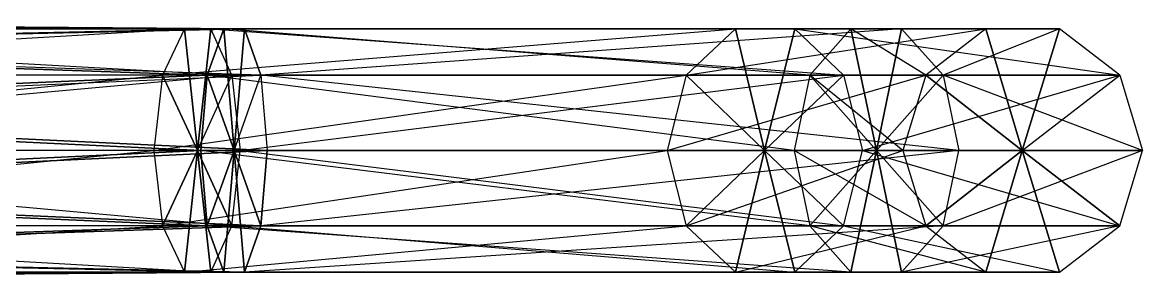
# Model space of a CAD drawing. Extents: x -75 to 123, y -11 to 30.
# Drawn here: x 81.9 to 92.36, y 27.64 to 30.03 of the extents above; entities that cross this region are included whole.
import ezdxf

# ---------------------------------------------------------------- set-up
doc = ezdxf.new("R2010")
doc.units = 0
doc.header["$MEASUREMENT"] = 0
doc.layers.get('0').update_dxf_attribs({"linetype": 'CONTINUOUS'})

msp = doc.modelspace()

# ---------------------------------------------------------------- linework, layer by layer
for points in [[(83.783, 29.972, 34.291), (76.169, 30.031, 36.389), (75.99, 29.802, 35.803)], [(83.976, 29.972, 34.911), (76.169, 30.031, 36.389), (83.783, 29.972, 34.291)], [(83.976, 29.972, 34.911), (76.351, 29.802, 36.977), (76.169, 30.031, 36.389)], [(83.783, 29.972, 34.291), (75.99, 29.802, 35.803), (83.629, 29.537, 33.791)], [(76.09, 29.537, 18.088), (76.097, 29.972, 18.605), (83.86, 29.537, 18.301)], [(76.097, 29.972, 18.605), (76.1, 29.972, 19.228), (83.662, 29.972, 18.789)], [(83.86, 29.537, 18.301), (83.662, 29.972, 18.789), (76.097, 29.972, 18.605)], [(76.1, 29.972, 19.228), (76.098, 29.537, 19.744), (83.418, 29.972, 19.378)], [(83.418, 29.972, 19.378), (83.211, 29.537, 19.862), (76.098, 29.537, 19.744)], [(83.662, 29.972, 18.789), (83.418, 29.972, 19.378), (76.1, 29.972, 19.228)], [(84.13, 29.537, 35.41), (76.351, 29.802, 36.977), (83.976, 29.972, 34.911)], [(83.418, 29.972, 19.378), (83.211, 29.537, 19.862), (83.539, 28.834, 19.088)], [(83.418, 29.972, 19.378), (83.211, 29.537, 19.862), (88.559, 29.972, 21.787)], [(88.559, 29.972, 21.787), (88.099, 29.537, 22.117), (83.211, 29.537, 19.862)], [(83.662, 29.972, 18.789), (83.418, 29.972, 19.378), (83.539, 28.834, 19.088)], [(83.662, 29.972, 18.789), (83.418, 29.972, 19.378), (89.113, 29.972, 21.38)], [(89.113, 29.972, 21.38), (88.559, 29.972, 21.787), (83.418, 29.972, 19.378)], [(83.86, 29.537, 18.301), (83.662, 29.972, 18.789), (83.539, 28.834, 19.088)], [(83.783, 29.972, 34.291), (83.629, 29.537, 33.791), (89.255, 29.537, 30.495)], [(83.783, 29.972, 34.291), (83.629, 29.537, 33.791), (83.88, 28.834, 34.601)], [(83.86, 29.537, 18.301), (83.662, 29.972, 18.789), (89.569, 29.537, 21.044)], [(89.569, 29.537, 21.044), (89.113, 29.972, 21.38), (83.662, 29.972, 18.789)], [(89.638, 29.972, 30.893), (89.255, 29.537, 30.495), (83.783, 29.972, 34.291)], [(83.976, 29.972, 34.911), (83.783, 29.972, 34.291), (89.638, 29.972, 30.893)], [(83.976, 29.972, 34.911), (83.783, 29.972, 34.291), (83.88, 28.834, 34.601)], [(84.13, 29.537, 35.41), (83.976, 29.972, 34.911), (83.88, 28.834, 34.601)], [(90.111, 29.972, 31.38), (89.638, 29.972, 30.893), (83.976, 29.972, 34.911)], [(84.13, 29.537, 35.41), (83.976, 29.972, 34.911), (90.111, 29.972, 31.38)], [(90.498, 29.537, 31.776), (90.111, 29.972, 31.38), (84.13, 29.537, 35.41)], [(88.099, 29.537, 22.117), (88.832, 28.834, 21.585), (88.559, 29.972, 21.787)], [(88.559, 29.972, 21.787), (88.099, 29.537, 22.117), (90.898, 29.972, 26.952)], [(90.898, 29.972, 26.952), (90.337, 29.537, 26.772), (88.099, 29.537, 22.117)], [(88.559, 29.972, 21.787), (88.832, 28.834, 21.585), (89.113, 29.972, 21.38)], [(89.113, 29.972, 21.38), (88.559, 29.972, 21.787), (91.583, 29.972, 27.166)], [(91.583, 29.972, 27.166), (90.898, 29.972, 26.952), (88.559, 29.972, 21.787)], [(89.113, 29.972, 21.38), (88.832, 28.834, 21.585), (89.569, 29.537, 21.044)], [(89.569, 29.537, 21.044), (89.113, 29.972, 21.38), (92.146, 29.537, 27.34)], [(92.146, 29.537, 27.34), (91.583, 29.972, 27.166), (89.113, 29.972, 21.38)], [(89.638, 29.972, 30.893), (89.255, 29.537, 30.495), (90.337, 29.537, 26.772)], [(89.255, 29.537, 30.495), (89.875, 28.834, 31.133), (89.638, 29.972, 30.893)], [(90.898, 29.972, 26.952), (90.337, 29.537, 26.772), (89.638, 29.972, 30.893)], [(90.111, 29.972, 31.38), (89.638, 29.972, 30.893), (90.898, 29.972, 26.952)], [(89.638, 29.972, 30.893), (89.875, 28.834, 31.133), (90.111, 29.972, 31.38)], [(90.111, 29.972, 31.38), (89.875, 28.834, 31.133), (90.498, 29.537, 31.776)], [(91.583, 29.972, 27.166), (90.898, 29.972, 26.952), (90.111, 29.972, 31.38)], [(90.498, 29.537, 31.776), (90.111, 29.972, 31.38), (91.583, 29.972, 27.166)], [(90.898, 29.972, 26.952), (90.337, 29.537, 26.772), (91.237, 28.834, 27.058)], [(92.146, 29.537, 27.34), (91.583, 29.972, 27.166), (90.498, 29.537, 31.776)], [(91.583, 29.972, 27.166), (90.898, 29.972, 26.952), (91.237, 28.834, 27.058)], [(92.146, 29.537, 27.34), (91.583, 29.972, 27.166), (91.237, 28.834, 27.058)], [(83.629, 29.537, 33.791), (75.99, 29.802, 35.803), (75.878, 29.203, 35.439)], [(76.464, 29.203, 37.342), (84.13, 29.537, 35.41), (76.351, 29.802, 36.977)], [(83.629, 29.537, 33.791), (75.878, 29.203, 35.439), (83.571, 28.834, 33.6)], [(76.09, 29.537, 18.088), (76.091, 28.834, 17.89), (83.86, 29.537, 18.301)], [(83.86, 29.537, 18.301), (83.938, 28.834, 18.115), (76.091, 28.834, 17.89)], [(76.098, 29.537, 19.744), (76.097, 28.834, 19.942), (83.211, 29.537, 19.862)], [(83.211, 29.537, 19.862), (83.132, 28.834, 20.048), (76.097, 28.834, 19.942)], [(76.464, 29.203, 37.342), (84.13, 29.537, 35.41), (84.189, 28.834, 35.601)], [(83.211, 29.537, 19.862), (83.132, 28.834, 20.048), (83.539, 28.834, 19.088)], [(83.211, 29.537, 19.862), (83.132, 28.834, 20.048), (88.099, 29.537, 22.117)], [(88.099, 29.537, 22.117), (87.923, 28.834, 22.244), (83.132, 28.834, 20.048)], [(83.86, 29.537, 18.301), (83.938, 28.834, 18.115), (83.539, 28.834, 19.088)], [(83.629, 29.537, 33.791), (83.571, 28.834, 33.6), (89.108, 28.834, 30.343)], [(83.629, 29.537, 33.791), (83.571, 28.834, 33.6), (83.88, 28.834, 34.601)], [(89.255, 29.537, 30.495), (89.108, 28.834, 30.343), (83.629, 29.537, 33.791)], [(83.86, 29.537, 18.301), (83.938, 28.834, 18.115), (89.569, 29.537, 21.044)], [(84.13, 29.537, 35.41), (84.189, 28.834, 35.601), (83.88, 28.834, 34.601)], [(89.569, 29.537, 21.044), (89.744, 28.834, 20.917), (83.938, 28.834, 18.115)], [(90.498, 29.537, 31.776), (90.644, 28.834, 31.927), (84.13, 29.537, 35.41)], [(84.13, 29.537, 35.41), (84.189, 28.834, 35.601), (90.644, 28.834, 31.927)], [(87.923, 28.834, 22.244), (88.832, 28.834, 21.585), (88.099, 29.537, 22.117)], [(88.099, 29.537, 22.117), (87.923, 28.834, 22.244), (90.337, 29.537, 26.772)], [(90.337, 29.537, 26.772), (90.121, 28.834, 26.705), (87.923, 28.834, 22.244)], [(89.744, 28.834, 20.917), (88.832, 28.834, 21.585), (89.569, 29.537, 21.044)], [(89.255, 29.537, 30.495), (89.108, 28.834, 30.343), (90.121, 28.834, 26.705)], [(89.108, 28.834, 30.343), (89.875, 28.834, 31.133), (89.255, 29.537, 30.495)], [(90.337, 29.537, 26.772), (90.121, 28.834, 26.705), (89.255, 29.537, 30.495)], [(89.569, 29.537, 21.044), (89.744, 28.834, 20.917), (92.146, 29.537, 27.34)], [(92.146, 29.537, 27.34), (92.36, 28.834, 27.408), (89.744, 28.834, 20.917)], [(90.644, 28.834, 31.927), (89.875, 28.834, 31.133), (90.498, 29.537, 31.776)], [(90.337, 29.537, 26.772), (90.121, 28.834, 26.705), (91.237, 28.834, 27.058)], [(92.146, 29.537, 27.34), (92.36, 28.834, 27.408), (90.498, 29.537, 31.776)], [(90.498, 29.537, 31.776), (90.644, 28.834, 31.927), (92.36, 28.834, 27.408)], [(92.146, 29.537, 27.34), (92.36, 28.834, 27.408), (91.237, 28.834, 27.058)], [(83.571, 28.834, 33.6), (75.878, 29.203, 35.439), (75.878, 28.465, 35.439)], [(76.464, 29.203, 37.342), (84.189, 28.834, 35.601), (76.464, 28.465, 37.342)], [(83.571, 28.834, 33.6), (75.878, 28.465, 35.439), (83.629, 28.131, 33.791)], [(76.09, 28.131, 18.088), (76.091, 28.834, 17.89), (83.86, 28.131, 18.301)], [(83.86, 28.131, 18.301), (83.938, 28.834, 18.115), (76.091, 28.834, 17.89)], [(76.097, 28.834, 19.942), (76.098, 28.131, 19.744), (83.132, 28.834, 20.048)], [(83.132, 28.834, 20.048), (83.211, 28.131, 19.862), (76.098, 28.131, 19.744)], [(84.13, 28.131, 35.41), (76.464, 28.465, 37.342), (84.189, 28.834, 35.601)], [(83.132, 28.834, 20.048), (83.211, 28.131, 19.862), (83.539, 28.834, 19.088)], [(83.132, 28.834, 20.048), (83.211, 28.131, 19.862), (87.923, 28.834, 22.244)], [(83.211, 28.131, 19.862), (83.418, 27.696, 19.378), (83.539, 28.834, 19.088)], [(87.923, 28.834, 22.244), (88.099, 28.131, 22.117), (83.211, 28.131, 19.862)], [(83.418, 27.696, 19.378), (83.662, 27.696, 18.789), (83.539, 28.834, 19.088)], [(83.86, 28.131, 18.301), (83.938, 28.834, 18.115), (83.539, 28.834, 19.088)], [(83.662, 27.696, 18.789), (83.86, 28.131, 18.301), (83.539, 28.834, 19.088)], [(89.108, 28.834, 30.343), (89.255, 28.131, 30.495), (83.571, 28.834, 33.6)], [(83.571, 28.834, 33.6), (83.629, 28.131, 33.791), (89.255, 28.131, 30.495)], [(83.571, 28.834, 33.6), (83.629, 28.131, 33.791), (83.88, 28.834, 34.601)], [(83.629, 28.131, 33.791), (83.783, 27.696, 34.291), (83.88, 28.834, 34.601)], [(83.783, 27.696, 34.291), (83.976, 27.696, 34.911), (83.88, 28.834, 34.601)], [(83.86, 28.131, 18.301), (83.938, 28.834, 18.115), (89.569, 28.131, 21.044)], [(84.13, 28.131, 35.41), (84.189, 28.834, 35.601), (83.88, 28.834, 34.601)], [(83.976, 27.696, 34.911), (84.13, 28.131, 35.41), (83.88, 28.834, 34.601)], [(89.569, 28.131, 21.044), (89.744, 28.834, 20.917), (83.938, 28.834, 18.115)], [(90.498, 28.131, 31.776), (90.644, 28.834, 31.927), (84.13, 28.131, 35.41)], [(84.13, 28.131, 35.41), (84.189, 28.834, 35.601), (90.644, 28.834, 31.927)], [(88.099, 28.131, 22.117), (88.832, 28.834, 21.585), (87.923, 28.834, 22.244)], [(87.923, 28.834, 22.244), (88.099, 28.131, 22.117), (90.121, 28.834, 26.705)], [(88.559, 27.696, 21.787), (88.832, 28.834, 21.585), (88.099, 28.131, 22.117)], [(90.121, 28.834, 26.705), (90.337, 28.131, 26.772), (88.099, 28.131, 22.117)], [(89.113, 27.696, 21.38), (88.832, 28.834, 21.585), (88.559, 27.696, 21.787)], [(89.569, 28.131, 21.044), (88.832, 28.834, 21.585), (89.113, 27.696, 21.38)], [(89.744, 28.834, 20.917), (88.832, 28.834, 21.585), (89.569, 28.131, 21.044)], [(90.121, 28.834, 26.705), (90.337, 28.131, 26.772), (89.108, 28.834, 30.343)], [(89.108, 28.834, 30.343), (89.255, 28.131, 30.495), (90.337, 28.131, 26.772)], [(89.255, 28.131, 30.495), (89.875, 28.834, 31.133), (89.108, 28.834, 30.343)], [(89.638, 27.696, 30.893), (89.875, 28.834, 31.133), (89.255, 28.131, 30.495)], [(89.569, 28.131, 21.044), (89.744, 28.834, 20.917), (92.146, 28.131, 27.34)], [(90.111, 27.696, 31.38), (89.875, 28.834, 31.133), (89.638, 27.696, 30.893)], [(92.146, 28.131, 27.34), (92.36, 28.834, 27.408), (89.744, 28.834, 20.917)], [(90.498, 28.131, 31.776), (89.875, 28.834, 31.133), (90.111, 27.696, 31.38)], [(90.644, 28.834, 31.927), (89.875, 28.834, 31.133), (90.498, 28.131, 31.776)], [(90.121, 28.834, 26.705), (90.337, 28.131, 26.772), (91.237, 28.834, 27.058)], [(90.337, 28.131, 26.772), (90.898, 27.696, 26.952), (91.237, 28.834, 27.058)], [(92.146, 28.131, 27.34), (92.36, 28.834, 27.408), (90.498, 28.131, 31.776)], [(90.498, 28.131, 31.776), (90.644, 28.834, 31.927), (92.36, 28.834, 27.408)], [(90.898, 27.696, 26.952), (91.583, 27.696, 27.166), (91.237, 28.834, 27.058)], [(92.146, 28.131, 27.34), (92.36, 28.834, 27.408), (91.237, 28.834, 27.058)], [(91.583, 27.696, 27.166), (92.146, 28.131, 27.34), (91.237, 28.834, 27.058)], [(83.629, 28.131, 33.791), (75.878, 28.465, 35.439), (75.99, 27.866, 35.803)], [(84.13, 28.131, 35.41), (76.351, 27.866, 36.977), (76.464, 28.465, 37.342)], [(83.629, 28.131, 33.791), (75.99, 27.866, 35.803), (83.783, 27.696, 34.291)], [(76.097, 27.696, 18.605), (76.09, 28.131, 18.088), (83.662, 27.696, 18.789)], [(83.662, 27.696, 18.789), (83.86, 28.131, 18.301), (76.09, 28.131, 18.088)], [(76.098, 28.131, 19.744), (76.1, 27.696, 19.228), (83.211, 28.131, 19.862)], [(83.211, 28.131, 19.862), (83.418, 27.696, 19.378), (76.1, 27.696, 19.228)], [(83.976, 27.696, 34.911), (76.351, 27.866, 36.977), (84.13, 28.131, 35.41)], [(83.211, 28.131, 19.862), (83.418, 27.696, 19.378), (88.099, 28.131, 22.117)], [(88.099, 28.131, 22.117), (88.559, 27.696, 21.787), (83.418, 27.696, 19.378)], [(89.255, 28.131, 30.495), (89.638, 27.696, 30.893), (83.629, 28.131, 33.791)], [(83.629, 28.131, 33.791), (83.783, 27.696, 34.291), (89.638, 27.696, 30.893)], [(83.662, 27.696, 18.789), (83.86, 28.131, 18.301), (89.113, 27.696, 21.38)], [(89.113, 27.696, 21.38), (89.569, 28.131, 21.044), (83.86, 28.131, 18.301)], [(90.111, 27.696, 31.38), (90.498, 28.131, 31.776), (83.976, 27.696, 34.911)], [(83.976, 27.696, 34.911), (84.13, 28.131, 35.41), (90.498, 28.131, 31.776)], [(88.099, 28.131, 22.117), (88.559, 27.696, 21.787), (90.337, 28.131, 26.772)], [(90.337, 28.131, 26.772), (90.898, 27.696, 26.952), (88.559, 27.696, 21.787)], [(89.113, 27.696, 21.38), (89.569, 28.131, 21.044), (91.583, 27.696, 27.166)], [(90.337, 28.131, 26.772), (90.898, 27.696, 26.952), (89.255, 28.131, 30.495)], [(89.255, 28.131, 30.495), (89.638, 27.696, 30.893), (90.898, 27.696, 26.952)], [(91.583, 27.696, 27.166), (92.146, 28.131, 27.34), (89.569, 28.131, 21.044)], [(91.583, 27.696, 27.166), (92.146, 28.131, 27.34), (90.111, 27.696, 31.38)], [(90.111, 27.696, 31.38), (90.498, 28.131, 31.776), (92.146, 28.131, 27.34)], [(83.783, 27.696, 34.291), (75.99, 27.866, 35.803), (76.169, 27.637, 36.389)], [(83.976, 27.696, 34.911), (76.169, 27.637, 36.389), (76.351, 27.866, 36.977)], [(76.1, 27.696, 19.228), (76.097, 27.696, 18.605), (83.418, 27.696, 19.378)], [(83.418, 27.696, 19.378), (83.662, 27.696, 18.789), (76.097, 27.696, 18.605)], [(83.783, 27.696, 34.291), (76.169, 27.637, 36.389), (83.976, 27.696, 34.911)], [(83.418, 27.696, 19.378), (83.662, 27.696, 18.789), (88.559, 27.696, 21.787)], [(88.559, 27.696, 21.787), (89.113, 27.696, 21.38), (83.662, 27.696, 18.789)], [(89.638, 27.696, 30.893), (90.111, 27.696, 31.38), (83.783, 27.696, 34.291)], [(83.783, 27.696, 34.291), (83.976, 27.696, 34.911), (90.111, 27.696, 31.38)], [(88.559, 27.696, 21.787), (89.113, 27.696, 21.38), (90.898, 27.696, 26.952)], [(90.898, 27.696, 26.952), (91.583, 27.696, 27.166), (89.113, 27.696, 21.38)], [(90.898, 27.696, 26.952), (91.583, 27.696, 27.166), (89.638, 27.696, 30.893)], [(89.638, 27.696, 30.893), (90.111, 27.696, 31.38), (91.583, 27.696, 27.166)]]:
    msp.add_3dface(points)

doc.saveas('drawing.dxf')
